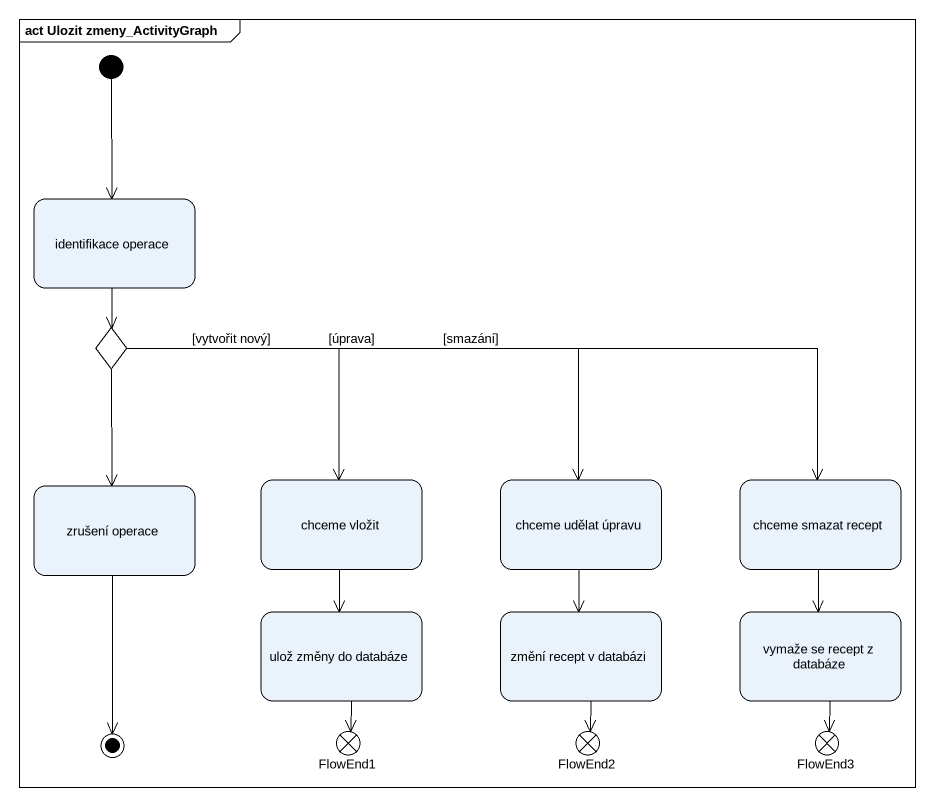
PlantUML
@startuml
mainframe act Ulozit zmeny_ActivityGraph
hide empty description
state "identifikace operace" as identifikace_operace
state choice1 <<choice>>
state "zrušení operace" as zrušení_operace
state "chceme vložit" as chceme_vložit
state "chceme udělat úpravu" as chceme_udělat_úpravu
state "chceme smazat recept" as chceme_smazat_recept
state "ulož změny do databáze" as ulož_změny_do_databáze
state "změní recept v databázi" as změní_recept_v_databázi
state "vymaže se recept z databáze" as vymaže_se_recept_z_databáze
state FlowEnd1 <<end>>
state FlowEnd2 <<end>>
state FlowEnd3 <<end>>
[*] --> identifikace_operace
identifikace_operace --> choice1
choice1 --> zrušení_operace
choice1 --> chceme_vložit : [vytvořit nový]
choice1 -right-> chceme_udělat_úpravu : [úprava]
choice1 -right-> chceme_smazat_recept : [smazání]
chceme_vložit --> ulož_změny_do_databáze
chceme_udělat_úpravu --> změní_recept_v_databázi
chceme_smazat_recept --> vymaže_se_recept_z_databáze
ulož_změny_do_databáze --> FlowEnd1
změní_recept_v_databázi --> FlowEnd2
vymaže_se_recept_z_databáze --> FlowEnd3
zrušení_operace --> [*]
@enduml
